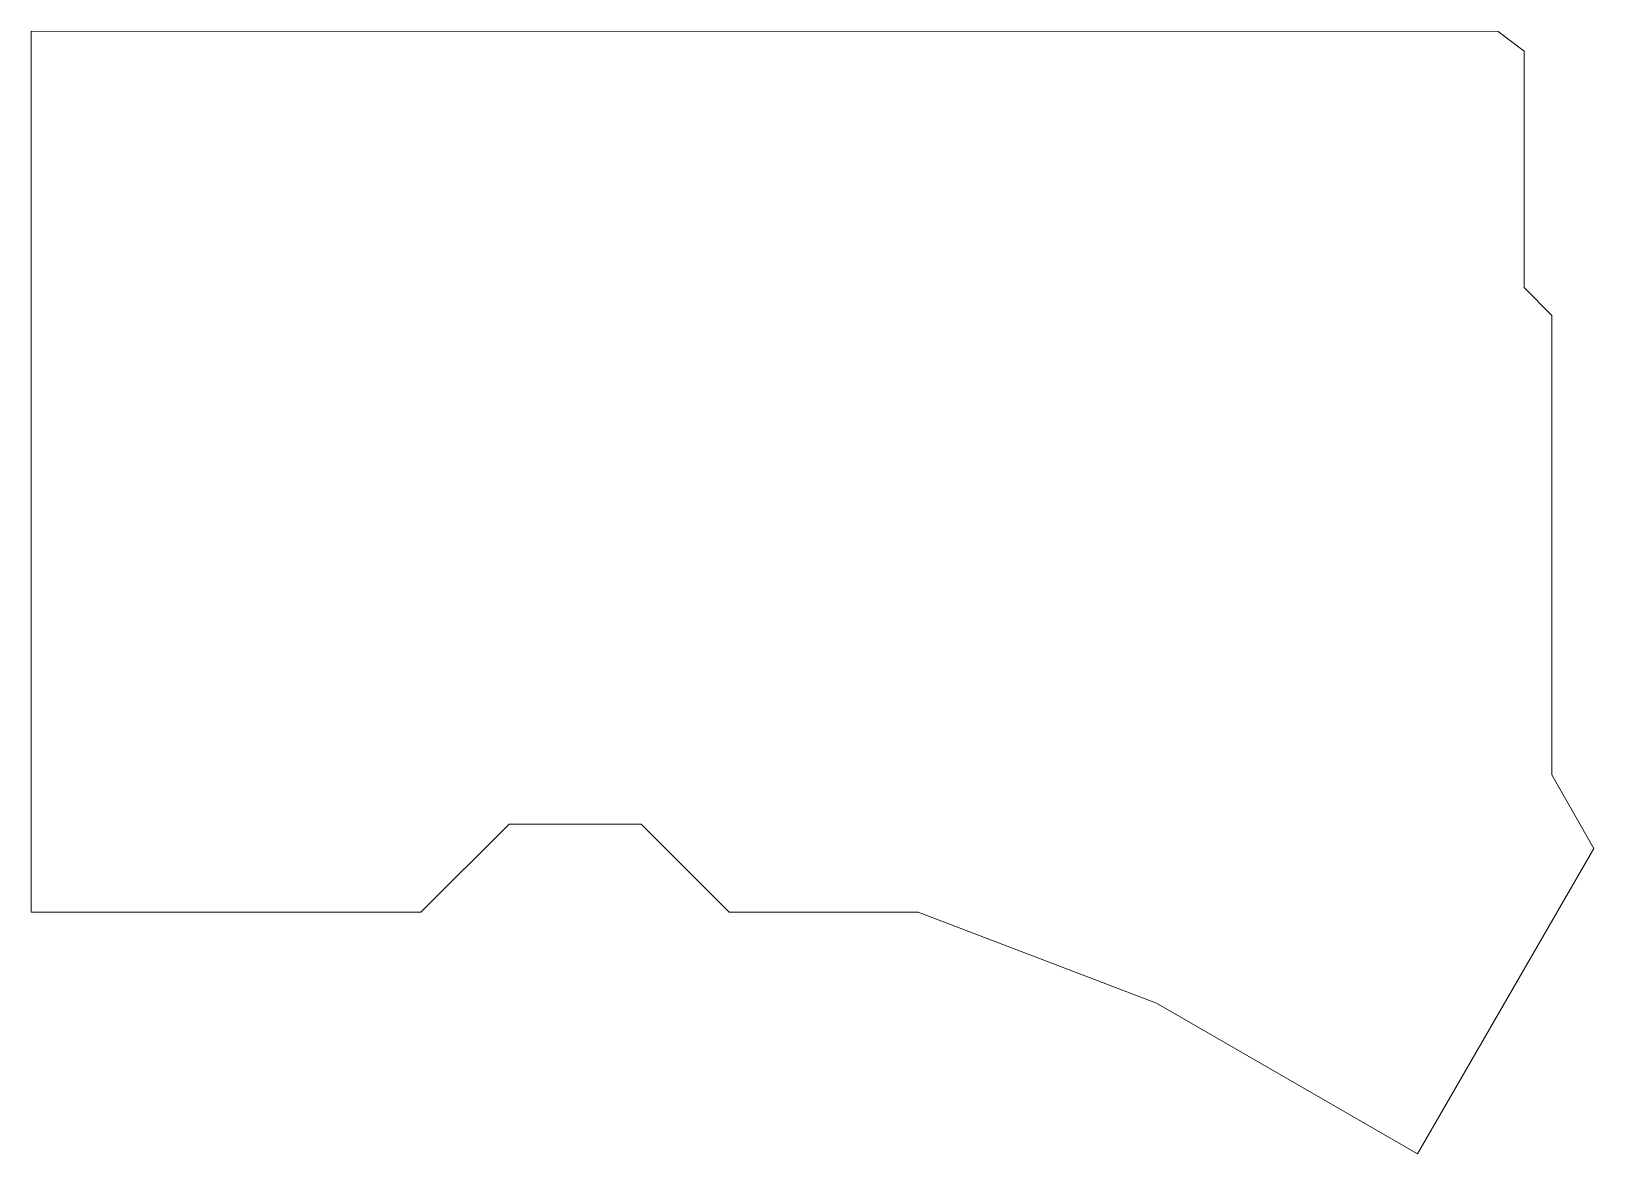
# Model space of a CAD drawing. Extents: x 10 to 178, y 79 to 200.
import ezdxf

# ---------------------------------------------------------------- set-up
doc = ezdxf.new("R2010")
doc.units = 0
doc.layers.add('画層0', color=7, linetype='CONTINUOUS')

msp = doc.modelspace()

# ---------------------------------------------------------------- linework, layer by layer
at = {"layer": '画層0', "linetype": 'CONTINUOUS', "lineweight": 13}
for p, q in [((9.56, 200.33), (168.13, 200.32)), ((9.56, 200.33), (9.56, 105.07)), ((170.92, 198.16), (168.13, 200.32)), ((170.92, 172.63), (170.92, 198.16)), ((173.92, 169.6), (170.92, 172.63)), ((173.92, 122.35), (173.92, 169.6)), ((173.91, 119.93), (173.91, 122.53)), ((173.92, 119.93), (178.44, 111.97)), ((51.67, 105.07), (61.2, 114.6)), ((61.19, 114.59), (75.49, 114.59)), ((85, 105.08), (75.49, 114.59)), ((159.39, 78.96), (178.44, 111.97)), ((9.57, 105.07), (39.98, 105.07)), ((39.98, 105.07), (51.67, 105.07)), ((85, 105.08), (105.43, 105.07)), ((105.43, 105.07), (131.18, 95.25)), ((131.18, 95.25), (159.39, 78.96))]:
    msp.add_line(p, q, dxfattribs=at)

doc.saveas('drawing.dxf')
